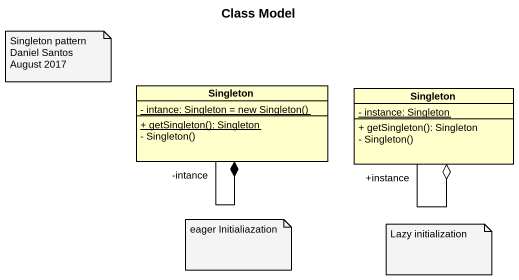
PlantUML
@startuml
title Class Model
hide circle
hide empty members
skinparam classAttributeIconSize 0
class Singleton {
  {static} {field} - intance: Singleton = new Singleton()
  {static} + getSingleton(): Singleton
  - Singleton()
}
class "Singleton" as Singleton_2 {
  {static} - instance: Singleton
  + getSingleton(): Singleton
  - Singleton()
}
Singleton "-intance" --* Singleton
Singleton_2 "+instance" --o Singleton_2
note as N1
  Singleton pattern
  Daniel Santos
  August 2017
end note
note as N2
  eager Initialiazation
end note
note as N3
  Lazy initialization
end note
@enduml
